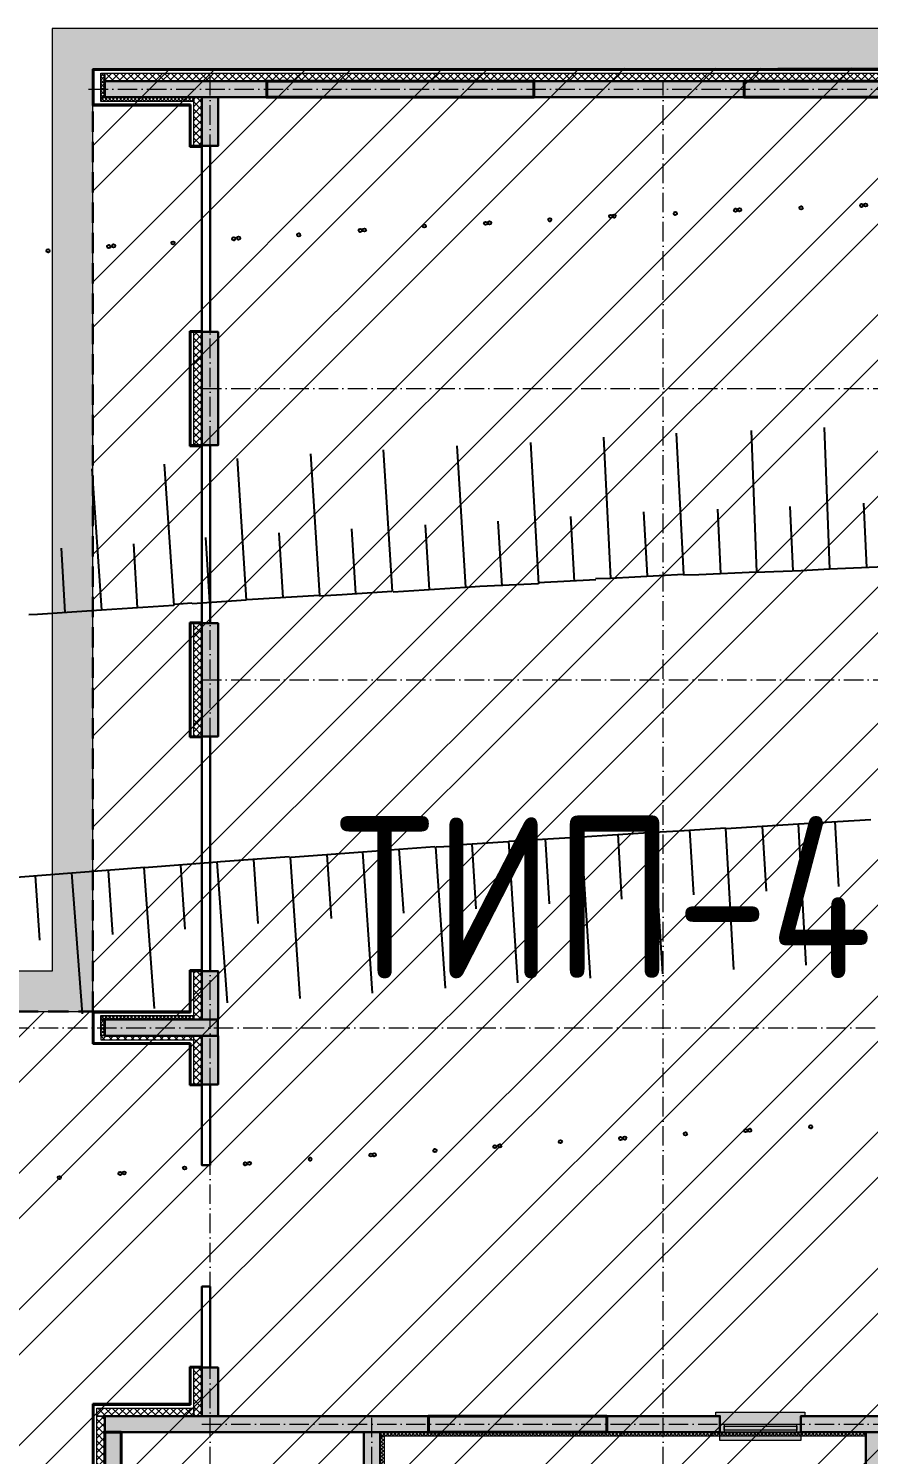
# Model space of a CAD drawing. Header units: millimetres. Extents: x 1353783 to 6492029790, y -7276956 to -512500.
# Drawn here: x 9954464 to 9956539, y -2829757 to -2826232 of the extents above; entities that cross this region are included whole.
import ezdxf
from ezdxf.enums import TextEntityAlignment as Align

# ---------------------------------------------------------------- set-up
doc = ezdxf.new("R2010")
doc.units = ezdxf.units.MM
for name, pattern in [('( Dashed )', [0.75, 0.5, -0.25]), ('ACAD_ISO10W100', [18, 12, -3, 0, -3]), ('CONTI', [0]), ('осевая', [50.800000000000004, 31.75, -6.35, 6.35, -6.35])]:
    doc.linetypes.add(name, pattern=pattern)
doc.layers.get('0').update_dxf_attribs({"lineweight": 5})
for name, color, linetype, lineweight in [('!A-DIAFRAGM типовой', 142, 'Continuous', 0), ('7земля', 7, 'Continuous', 30), ('DIAFRAGM', 46, 'Continuous', 30), ('Hatch', 254, 'Continuous', 5), ('INSULATION', 81, 'Continuous', 5), ('Room_name', 250, 'Continuous', 20), ('Room_number', 250, 'Continuous', 13), ('Ар-окна', 5, 'Continuous', 9), ('ГП-Граница учасика ИЖС', 3, 'Continuous', 5), ('ГП-Тратуар', 3, 'Continuous', 5), ('оси', 231, 'осевая', 9)]:
    doc.layers.add(name, color=color, linetype=linetype, lineweight=lineweight)
doc.layers.add('AREA', color=1, linetype='Continuous', lineweight=15, plot=False)
for name, color, linetype in [('SIT_LРЕЛЬЕФ', 7, 'CONTI'), ('Заливка', 7, 'Continuous'), ('РЕЛЬЕФ', 7, 'CONTI')]:
    doc.layers.add(name, color=color, linetype=linetype)
doc.styles.add('ISOCPEUR', font='', dxfattribs={"width": 0.85})
doc.styles.get('ISOCPEUR').set_extended_font_data('ISOCPEUR')

# ---------------------------------------------------------------- blocks, each defined once
blk = doc.blocks.new('амвамвам')
at = {"lineweight": 30, "ltscale": 100, "true_color": 0x939598}
h = blk.add_hatch(color=252, dxfattribs=at)
h.dxf.hatch_style = 1
h.paths.add_polyline_path([(9742030.650745735, -3545164.236191293), (9742530.650745735, -3545164.236191293), (9742530.650745742, -3535544.239864547), (9728830.65492957, -3535544.239864545), (9728830.66714669, -3547194.239548765), (9725280.645847008, -3547194.239548765), (9725280.645847008, -3559944.238607235), (9745030.641692825, -3559944.238607232), (9745030.641692929, -3559444.655110642), (9725780.652775504, -3559444.655110635), (9725780.656179927, -3547694.241409862), (9729330.654902011, -3547694.239046013), (9729330.654902011, -3536044.239864545), (9742030.651035093, -3536043.817075841)])
h.paths.add_polyline_path([(9742030.651035085, -3547964.236191293), (9742530.651035085, -3547964.236191291), (9742530.651035093, -3553044.656487208), (9742030.652129889, -3553044.656487208)], flags=17)
at = {"color": 251, "lineweight": 15, "ltscale": 100, "true_color": 0x636466}
blk.add_lwpolyline([(9742030.650745735, -3545164.236191293), (9742530.650745735, -3545164.236191293), (9742530.650745742, -3535544.239864547), (9728830.65492957, -3535544.239864545), (9728830.66714669, -3547194.239548765), (9725280.645847008, -3547194.239548765), (9725280.645847008, -3559944.238607235), (9745030.641692825, -3559944.238607232), (9745030.641692929, -3559444.655110642), (9725780.652775504, -3559444.655110635), (9725780.656179927, -3547694.241409862), (9729330.654902011, -3547694.239046013), (9729330.654902011, -3536044.239864545), (9742030.651035093, -3536043.817075841)], close=True, dxfattribs=at)
blk = doc.blocks.new('апрапрапрары')
at = {"layer": '!A-DIAFRAGM типовой', "lineweight": 0, "ltscale": 100, "true_color": 0x000000}
h = blk.add_hatch(color=18, dxfattribs=at)
h.dxf.hatch_style = 1
h.paths.add_polyline_path([(9769350.665064277, -3291176.583517787), (9769550.665064277, -3291176.58347316), (9769550.66417172, -3287176.510645743), (9769350.664171718, -3287176.51069037)])
h = blk.add_hatch(color=18, dxfattribs=at)
h.dxf.hatch_style = 1
h.paths.add_polyline_path([(9774250.664144896, -3288574.586409037), (9774450.664144896, -3288574.586364408), (9774450.663832951, -3287176.588050132), (9774250.663832951, -3287176.588094759)])
h = blk.add_hatch(color=18, dxfattribs=at)
h.dxf.hatch_style = 1
h.paths.add_polyline_path([(9785850.664563831, -3289176.585538385), (9786050.66456383, -3289176.585493754), (9786050.66411756, -3287176.591182479), (9785850.664117558, -3287176.591227108)])
h = blk.add_hatch(color=18, dxfattribs=at)
h.dxf.hatch_style = 1
h.paths.add_polyline_path([(9769550.664439498, -3288376.585177083), (9769550.664484125, -3288576.585177085), (9770150.665119275, -3288576.585043202), (9770150.665074648, -3288376.585043202)])
h = blk.add_hatch(color=18, dxfattribs=at)
h.dxf.hatch_style = 1
h.paths.add_polyline_path([(9773650.664240181, -3288376.582389663), (9773650.664284809, -3288576.582389665), (9774250.664145343, -3288576.582255782), (9774250.664100714, -3288376.582255783)])
h = blk.add_hatch(color=18, dxfattribs=at)
h.dxf.hatch_style = 1
h.paths.add_polyline_path([(9774450.663922206, -3288376.590755169), (9774450.663966833, -3288576.590755171), (9775050.663827367, -3288576.59062129), (9775050.663782738, -3288376.590621288)])
h = blk.add_hatch(color=18, dxfattribs=at)
h.dxf.hatch_style = 1
h.paths.add_polyline_path([(9777950.665067557, -3288376.59137665), (9777950.665112184, -3288576.591376648), (9779350.66475292, -3288576.59106426), (9779350.66470829, -3288376.59106426)])
h = blk.add_hatch(color=18, dxfattribs=at)
h.dxf.hatch_style = 1
h.paths.add_polyline_path([(9781550.665661162, -3288376.585230404), (9781550.66570579, -3288576.585230405), (9782950.664289396, -3288576.584918014), (9782950.66424477, -3288376.584918014)])
h = blk.add_hatch(color=18, dxfattribs=at)
h.dxf.hatch_style = 1
h.paths.add_polyline_path([(9785250.66432397, -3288376.59119814), (9785250.664368598, -3288576.59119814), (9785850.66422913, -3288576.591064258), (9785850.664184503, -3288376.591064258)])
h = blk.add_hatch(color=18, dxfattribs=at)
h.dxf.hatch_style = 1
h.paths.add_polyline_path([(9769350.664618006, -3290376.585177085), (9769350.664573379, -3290576.585177082), (9768150.664573379, -3290576.584909321), (9768150.664618006, -3290376.584909321)])
h = blk.add_hatch(color=18, dxfattribs=at)
h.dxf.hatch_style = 1
h.paths.add_polyline_path([(9786050.664206797, -3292476.591224662), (9785850.664206795, -3292476.591269287), (9785850.66478695, -3295076.587456291), (9786050.66478695, -3295076.587411665)])
h = blk.add_hatch(color=18, dxfattribs=at)
h.dxf.hatch_style = 1
h.paths.add_polyline_path([(9769550.664414639, -3293376.587074832), (9769350.664414639, -3293376.587119457), (9769350.664727028, -3294776.58715154), (9769550.664727028, -3294776.587106914)])
h = blk.add_hatch(color=18, dxfattribs=at)
h.dxf.hatch_style = 1
h.paths.add_polyline_path([(9769350.709559886, -3295776.601303109), (9769550.709559888, -3295776.601347736), (9769550.708979737, -3298376.587229916), (9769350.708979737, -3298376.587185291)])
h = blk.add_hatch(color=18, dxfattribs=at)
h.dxf.hatch_style = 1
h.paths.add_polyline_path([(9768750.664496152, -3296576.31622574), (9768750.664540777, -3296776.31622574), (9769350.664593088, -3296776.316091859), (9769350.66454846, -3296576.316091859)])
at = {"layer": 'Hatch', "lineweight": 40, "ltscale": 0.5, "true_color": 0x000000}
for points in [[(9769350.66509601, -3287176.588054121), (9769350.66509601, -3287376.588054123), (9766150.699879488, -3287376.588054121), (9766150.69987949, -3287176.588054121)], [(9786050.664563827, -3292476.591257446), (9785850.664563827, -3292476.591257445), (9785850.664563827, -3289176.585530064), (9786050.664563827, -3289176.585530066)], [(9769550.664729571, -3293376.587180081), (9769350.664729573, -3293376.587180081), (9769350.664729571, -3291176.585043202), (9769550.664729571, -3291176.585043202)], [(9786050.664563827, -3297576.623046602), (9785850.664563827, -3297576.6230466), (9785850.664563827, -3295076.587433978), (9786050.664563827, -3295076.587433978)]]:
    blk.add_hatch(color=18, dxfattribs=at).paths.add_polyline_path(points)
at = {"layer": 'INSULATION', "ltscale": 0.5, "true_color": 0x000000}
h = blk.add_hatch(dxfattribs=at)
h.set_pattern_fill('ANSI37', color=18, scale=20, angle=-90.00000000000001)
h.set_pattern_definition([(315, (9774586.898431635, -3287076.510645743), (44.90128060534578, 44.90128060534576), []), (44.99999999999999, (9774586.898431635, -3287076.510645743), (-44.90128060534575, 44.90128060534578), [])])
h.paths.add_polyline_path([(9769550.659200864, -3287076.510645743), (9769550.659200864, -3287176.510645743), (9766150.698845446, -3287176.510645743), (9766150.698845446, -3287076.510645744)])
h = blk.add_hatch(dxfattribs=at)
h.set_pattern_fill('ANSI37', color=18, scale=20)
h.set_pattern_definition([(44.99999999999999, (9769550.660933401, -3293340.270807576), (-44.90128060534578, 44.90128060534577), []), (135, (9769550.660933401, -3293340.270807576), (-44.90128060534577, -44.90128060534576), [])])
h.paths.add_polyline_path([(9769550.660933401, -3287076.510645744), (9769650.660933401, -3287076.510645744), (9769650.660933401, -3288276.582389663), (9769550.660933401, -3288276.582389663)])
h = blk.add_hatch(dxfattribs=at)
h.set_pattern_fill('ANSI37', color=18, scale=20)
h.set_pattern_definition([(44.99999999999999, (-1.862645149230957e-09, 0), (-44.90128060534578, 44.90128060534577), []), (135, (-1.862645149230957e-09, 0), (-44.90128060534577, -44.90128060534576), [])])
h.paths.add_polyline_path([(9774200.666069426, -3288276.585958936), (9774250.66605827, -3288276.585958934), (9774250.66605827, -3287126.588065277), (9774200.666069426, -3287126.588065277)])
h = blk.add_hatch(dxfattribs=at)
h.set_pattern_fill('ANSI37', color=18, scale=9.999997768927232, angle=89.99999999999994)
h.set_pattern_definition([(134.9999999999999, (9770232.538708825, -3287176.588054123), (-22.45063529377169, -22.45063529377165), []), (225, (9770232.538708825, -3287176.588054123), (22.45063529377165, -22.45063529377169), [])])
h.paths.add_polyline_path([(9774250.667165319, -3287176.588054121), (9774250.667165319, -3287126.588065279), (9774450.663987042, -3287126.588065279), (9774450.663987042, -3287176.588054121)])
h = blk.add_hatch(dxfattribs=at)
h.set_pattern_fill('ANSI37', color=18, scale=9.999997768927232, angle=179.9999999999999)
h.set_pattern_definition([(224.9999999999999, (9774500.663074292, -3294044.696322641), (22.45063529377164, -22.4506352937717), []), (314.9999999999999, (9774500.663074292, -3294044.696322641), (22.4506352937717, 22.45063529377163), [])])
h.paths.add_polyline_path([(9774500.663074292, -3288276.585958934), (9774450.663085448, -3288276.585958936), (9774450.663085448, -3287126.588065279), (9774500.663074292, -3287126.588065277)])
h = blk.add_hatch(dxfattribs=at)
h.set_pattern_fill('ANSI37', color=18, scale=9.999997768927232, angle=179.9999999999999)
h.set_pattern_definition([(224.9999999999999, (9785850.66415295, -3294044.696355156), (22.45063529377164, -22.4506352937717), []), (314.9999999999999, (9785850.66415295, -3294044.696355156), (22.4506352937717, 22.45063529377163), [])])
h.paths.add_polyline_path([(9785850.66415295, -3288276.591022345), (9785800.664164105, -3288276.591022347), (9785800.664164105, -3287126.588065279), (9785850.66415295, -3287126.588065277)])
h = blk.add_hatch(dxfattribs=at)
h.set_pattern_fill('ANSI37', color=18, scale=9.999997768927232, angle=89.99999999999994)
h.set_pattern_definition([(134.9999999999999, (9781932.539285613, -3287176.588054121), (-22.45063529377169, -22.45063529377165), []), (225, (9781932.539285613, -3287176.588054121), (22.45063529377165, -22.45063529377169), [])])
h.paths.add_polyline_path([(9785850.66415295, -3287176.588054121), (9785850.66415295, -3287126.588065277), (9786150.664563831, -3287126.588065277), (9786150.664563831, -3287176.588054121)])
h = blk.add_hatch(dxfattribs=at)
h.set_pattern_fill('ANSI37', color=18, scale=20)
h.set_pattern_definition([(44.99999999999999, (9786050.66456383, -3293440.348215952), (-44.90128060534578, 44.90128060534577), []), (135, (9786050.66456383, -3293440.348215952), (-44.90128060534577, -44.90128060534576), [])])
h.paths.add_polyline_path([(9786050.66456383, -3287176.591188897), (9786150.66456383, -3287176.591188897), (9786150.664563831, -3299626.588612716), (9786050.66456383, -3299626.588612716)])
h = blk.add_hatch(dxfattribs=at)
h.set_pattern_fill('ANSI37', color=18, scale=20, angle=-90.00000000000001)
h.set_pattern_definition([(315, (9775186.899289938, -3288276.582389665), (44.90128060534578, 44.90128060534576), []), (44.99999999999999, (9775186.899289938, -3288276.582389665), (-44.90128060534575, 44.90128060534578), [])])
h.paths.add_polyline_path([(9770150.660059169, -3288276.582389663), (9770150.660059169, -3288376.582389665), (9769550.664347405, -3288376.582389665), (9769550.664347405, -3288276.582389665)])
h = blk.add_hatch(dxfattribs=at)
h.set_pattern_fill('ANSI37', color=18, scale=20, angle=-90.00000000000001)
h.set_pattern_definition([(315, (9779286.903254772, -3288276.582389665), (44.90128060534578, 44.90128060534576), []), (44.99999999999999, (9779286.903254772, -3288276.582389665), (-44.90128060534575, 44.90128060534578), [])])
h.paths.add_polyline_path([(9774250.664024001, -3288276.582389665), (9774250.664024001, -3288376.582389665), (9773650.664240181, -3288376.582389663), (9773650.664240183, -3288276.582389663)])
h = blk.add_hatch(dxfattribs=at)
h.set_pattern_fill('ANSI37', color=18, scale=20, angle=-90.00000000000001)
h.set_pattern_definition([(315, (9779886.902936796, -3288276.585958934), (44.90128060534578, 44.90128060534576), []), (44.99999999999999, (9779886.902936796, -3288276.585958934), (-44.90128060534575, 44.90128060534578), [])])
h.paths.add_polyline_path([(9775050.663827367, -3288276.585958934), (9775050.663827367, -3288376.585958936), (9774450.664078401, -3288376.585958934), (9774450.664078403, -3288276.585958934)])
h = blk.add_hatch(dxfattribs=at)
h.set_pattern_fill('ANSI37', color=18, scale=20, angle=-90.00000000000001)
h.set_pattern_definition([(315, (9783586.904247262, -3288276.588085934), (44.90128060534578, 44.90128060534576), []), (44.99999999999999, (9783586.904247262, -3288276.588085934), (-44.90128060534575, 44.90128060534578), [])])
h.paths.add_polyline_path([(9779350.664730603, -3288276.588085934), (9779350.664730603, -3288376.588085932), (9777950.66523267, -3288376.588085932), (9777950.66523267, -3288276.588085932)])
h = blk.add_hatch(dxfattribs=at)
h.set_pattern_fill('ANSI37', color=18, scale=20, angle=-90.00000000000001)
h.set_pattern_definition([(315, (9787586.90366806, -3288276.58499753), (44.90128060534578, 44.90128060534576), []), (44.99999999999999, (9787586.90366806, -3288276.58499753), (-44.90128060534575, 44.90128060534578), [])])
h.paths.add_polyline_path([(9782950.664653448, -3288276.584997528), (9782950.664653448, -3288376.584997528), (9781550.665661162, -3288376.58499753), (9781550.665661162, -3288276.584997528)])
h = blk.add_hatch(dxfattribs=at)
h.set_pattern_fill('ANSI37', color=18, scale=20, angle=-90.00000000000001)
h.set_pattern_definition([(315, (9790686.903578421, -3288276.584993455), (44.90128060534578, 44.90128060534576), []), (44.99999999999999, (9790686.903578421, -3288276.584993455), (-44.90128060534575, 44.90128060534578), [])])
h.paths.add_polyline_path([(9785850.664385322, -3288276.584993453), (9785850.664385322, -3288376.584993453), (9785250.664329879, -3288376.584993453), (9785250.664329879, -3288276.584993453)])
h = blk.add_hatch(dxfattribs=at)
h.set_pattern_fill('ANSI37', color=18, scale=9.999997768927232, angle=-90.00000000000006)
h.set_pattern_definition([(314.9999999999999, (9776618.424089354, -3290576.589730035), (22.45063529377169, 22.45063529377164), []), (44.99999999999995, (9776618.424089354, -3290576.589730035), (-22.45063529377164, 22.45063529377169), [])])
h.paths.add_polyline_path([(9769300.633700384, -3290576.589730036), (9769300.633700384, -3290626.589718881), (9763150.666317618, -3290626.590388296), (9763150.666317618, -3290576.590399451)])
h = blk.add_hatch(dxfattribs=at)
h.set_pattern_fill('ANSI37', color=18, scale=9.999997768927232, angle=179.9999999999999)
h.set_pattern_definition([(225, (9769350.633689228, -3299544.173049315), (22.45063529377165, -22.45063529377168), []), (314.9999999999999, (9769350.633689228, -3299544.173049315), (22.45063529377168, 22.45063529377165), [])])
h.paths.add_polyline_path([(9769350.633689228, -3296576.316116865), (9769300.633700386, -3296576.316116865), (9769300.633700384, -3290576.585165919), (9769350.633689228, -3290576.585165919)])
at = {"layer": 'ГП-Тратуар', "lineweight": 30, "ltscale": 100, "true_color": 0x000000}
h = blk.add_hatch(color=18, dxfattribs=at)
h.dxf.hatch_style = 1
h.paths.add_polyline_path([(9769250.711833604, -3294776.587119381), (9769550.711833604, -3294776.587119379), (9769550.711833604, -3294726.587119379), (9769600.711833604, -3294726.587119379), (9769600.711833604, -3295826.587119379), (9769550.711833604, -3295826.587119377), (9769550.711833604, -3295776.587119377), (9769250.711833604, -3295776.587119379)])
at = {"layer": '7земля', "color": 18, "linetype": '( Dashed )', "lineweight": 30, "ltscale": 500, "true_color": 0x000000}
for p, q in [((9774550.661812745, -3283476.586253117), (9774550.665583463, -3287226.58496593)), ((9774550.66457243, -3287026.584975208), (9785750.664128715, -3287026.582476084))]:
    blk.add_line(p, q, dxfattribs=at)
at = {"layer": '7земля', "color": 18, "lineweight": 30, "ltscale": 100, "true_color": 0x000000}
for p, q in [((9769700.664294485, -3287026.822842714), (9766140.703001741, -3287026.556800003)), ((9769700.664294485, -3288226.584587756), (9769700.664294485, -3287026.822842714)), ((9774150.664572433, -3287026.585019835), (9774150.664066797, -3288226.591022347)), ((9774550.66457243, -3287026.584975208), (9774150.664572433, -3287026.585019835)), ((9774550.664066799, -3288226.591022345), (9774550.66457243, -3287026.584975208)), ((9785750.66435185, -3288226.590984958), (9785750.664128713, -3287026.585096975)), ((9785750.664128713, -3287026.585096975), (9786200.66456383, -3287026.585052348)), ((9786200.66456383, -3287026.585052348), (9786200.66456383, -3299726.581122368)), ((9769690.664294485, -3287036.822044452), (9766150.70287796, -3287036.514902825)), ((9769690.664294485, -3288236.584530176), (9769690.664294485, -3287036.822044452)), ((9774160.664567374, -3287036.585018718), (9774160.66406174, -3288236.591022347)), ((9774540.664567374, -3287036.584976324), (9774160.664567374, -3287036.585018718)), ((9774540.66406174, -3288236.591022347), (9774540.664567374, -3287036.584976324)), ((9785760.664354082, -3288236.590985036), (9785760.664130945, -3287036.585095984)), ((9785760.664130945, -3287036.585095984), (9786190.66456383, -3287036.585053341)), ((9786190.66456383, -3287036.585053341), (9786190.66456383, -3299716.581455265)), ((9770150.664325397, -3288236.587178859), (9769690.664294485, -3288236.584530176)), ((9770160.664325396, -3288226.587236439), (9769700.664294485, -3288226.584587756)), ((9770150.664325397, -3288376.587230525), (9770150.664325397, -3288236.587178859)), ((9770160.664325397, -3288376.587230527), (9770160.664325396, -3288226.587236439)), ((9774150.664066797, -3288226.591022347), (9773640.66369762, -3288226.591022347)), ((9773640.66369762, -3288226.591022347), (9773640.664240185, -3288376.588085934)), ((9774160.66406174, -3288236.591022347), (9773650.663733793, -3288236.591022347)), ((9773650.663733793, -3288236.591022347), (9773650.664240183, -3288376.588049761)), ((9775050.662667595, -3288236.591022347), (9774540.66406174, -3288236.591022347)), ((9775060.662667597, -3288226.591022347), (9774550.664066799, -3288226.591022345)), ((9775050.662667595, -3288374.581647689), (9775050.662667595, -3288236.591022347)), ((9775060.662667595, -3288374.581647688), (9775060.662667597, -3288226.591022347)), ((9779360.664730605, -3288226.591143775), (9777940.665760629, -3288226.591143779)), ((9777940.665760629, -3288226.591143779), (9777940.665760629, -3288376.591143779)), ((9779350.664730603, -3288236.591143775), (9777950.665760629, -3288236.591143779)), ((9777950.665760629, -3288236.591143779), (9777950.66576063, -3288376.591143779)), ((9779350.664730603, -3288376.591143777), (9779350.664730603, -3288236.591143775)), ((9779360.664730605, -3288376.591143773), (9779360.664730605, -3288226.591143775)), ((9782960.66465345, -3288226.584997528), (9781540.665683474, -3288226.584997534)), ((9781540.665683474, -3288226.584997534), (9781540.665683476, -3288376.584997532)), ((9782950.66465345, -3288236.584997528), (9781550.665683474, -3288236.584997534)), ((9781550.665683474, -3288236.584997534), (9781550.665683476, -3288376.584997532)), ((9782950.66465345, -3288376.58499753), (9782950.66465345, -3288236.584997528)), ((9782960.66465345, -3288376.584997528), (9782960.66465345, -3288226.584997528)), ((9785240.66432397, -3288376.584993453), (9785240.66432987, -3288226.590981039)), ((9785240.66432987, -3288226.590981039), (9785750.66435185, -3288226.590984958)), ((9785250.664323969, -3288376.584993846), (9785250.664329477, -3288236.590981117)), ((9785250.664329477, -3288236.590981117), (9785760.664354082, -3288236.590985036))]:
    blk.add_line(p, q, dxfattribs=at)
at = {"layer": 'AREA', "color": 18, "ltscale": 100, "true_color": 0x000000}
blk.add_line((9785844.498809455, -3295876.58972223), (9785850.664586125, -3294176.587046591), dxfattribs=at)
at = {"layer": 'DIAFRAGM', "color": 18, "ltscale": 0.5, "true_color": 0x000000}
for points in [[(9769350.665064277, -3291176.583517787), (9769550.665064277, -3291176.58347316), (9769550.66417172, -3287176.510645743), (9769350.664171718, -3287176.51069037)], [(9774250.664144896, -3288574.586409037), (9774450.664144896, -3288574.586364408), (9774450.663832951, -3287176.588050132), (9774250.663832951, -3287176.588094759)], [(9785850.664563831, -3289176.585538385), (9786050.66456383, -3289176.585493754), (9786050.66411756, -3287176.591182479), (9785850.664117558, -3287176.591227108)], [(9769550.664439498, -3288376.585177083), (9769550.664484125, -3288576.585177085), (9770150.665119275, -3288576.585043202), (9770150.665074648, -3288376.585043202)], [(9773650.664240181, -3288376.582389663), (9773650.664284809, -3288576.582389665), (9774250.664145343, -3288576.582255782), (9774250.664100714, -3288376.582255783)], [(9774450.663922206, -3288376.590755169), (9774450.663966833, -3288576.590755171), (9775050.663827367, -3288576.59062129), (9775050.663782738, -3288376.590621288)], [(9777950.665067557, -3288376.59137665), (9777950.665112184, -3288576.591376648), (9779350.66475292, -3288576.59106426), (9779350.66470829, -3288376.59106426)], [(9781550.665661162, -3288376.585230404), (9781550.66570579, -3288576.585230405), (9782950.664289396, -3288576.584918014), (9782950.66424477, -3288376.584918014)], [(9785250.66432397, -3288376.59119814), (9785250.664368598, -3288576.59119814), (9785850.66422913, -3288576.591064258), (9785850.664184503, -3288376.591064258)], [(9769350.664618006, -3290376.585177085), (9769350.664573379, -3290576.585177082), (9768150.664573379, -3290576.584909321), (9768150.664618006, -3290376.584909321)], [(9786050.664206797, -3292476.591224662), (9785850.664206795, -3292476.591269287), (9785850.66478695, -3295076.587456291), (9786050.66478695, -3295076.587411665)], [(9769550.664414639, -3293376.587074832), (9769350.664414639, -3293376.587119457), (9769350.664727028, -3294776.58715154), (9769550.664727028, -3294776.587106914)], [(9769350.709559886, -3295776.601303109), (9769550.709559888, -3295776.601347736), (9769550.708979737, -3298376.587229916), (9769350.708979737, -3298376.587185291)], [(9768750.664496152, -3296576.31622574), (9768750.664540777, -3296776.31622574), (9769350.664593088, -3296776.316091859), (9769350.66454846, -3296576.316091859)]]:
    blk.add_lwpolyline(points, close=True, dxfattribs=at)
at = {"layer": 'Hatch', "color": 18, "lineweight": 40, "ltscale": 0.5, "true_color": 0x000000}
for points in [[(9769350.66509601, -3287176.588054121), (9769350.66509601, -3287376.588054123), (9766150.699879488, -3287376.588054121), (9766150.69987949, -3287176.588054121)], [(9786050.664563827, -3292476.591257446), (9785850.664563827, -3292476.591257445), (9785850.664563827, -3289176.585530064), (9786050.664563827, -3289176.585530066)], [(9769550.664729571, -3293376.587180081), (9769350.664729573, -3293376.587180081), (9769350.664729571, -3291176.585043202), (9769550.664729571, -3291176.585043202)], [(9786050.664563827, -3297576.623046602), (9785850.664563827, -3297576.6230466), (9785850.664563827, -3295076.587433978), (9786050.664563827, -3295076.587433978)]]:
    blk.add_lwpolyline(points, close=True, dxfattribs=at)
at = {"layer": 'INSULATION', "color": 18, "ltscale": 0.5, "true_color": 0x000000}
for points in [[(9769550.659200864, -3287076.510645743), (9769550.659200864, -3287176.510645743), (9766150.698845446, -3287176.510645743), (9766150.698845446, -3287076.510645744)], [(9769550.660933401, -3287076.510645744), (9769650.660933401, -3287076.510645744), (9769650.660933401, -3288276.582389663), (9769550.660933401, -3288276.582389663)], [(9774200.666069426, -3288276.585958936), (9774250.66605827, -3288276.585958934), (9774250.66605827, -3287126.588065277), (9774200.666069426, -3287126.588065277)], [(9774250.667165319, -3287176.588054121), (9774250.667165319, -3287126.588065279), (9774450.663987042, -3287126.588065279), (9774450.663987042, -3287176.588054121)], [(9774500.663074292, -3288276.585958934), (9774450.663085448, -3288276.585958936), (9774450.663085448, -3287126.588065279), (9774500.663074292, -3287126.588065277)], [(9785850.66415295, -3288276.591022345), (9785800.664164105, -3288276.591022347), (9785800.664164105, -3287126.588065279), (9785850.66415295, -3287126.588065277)], [(9785850.66415295, -3287176.588054121), (9785850.66415295, -3287126.588065277), (9786150.664563831, -3287126.588065277), (9786150.664563831, -3287176.588054121)], [(9786050.66456383, -3287176.591188897), (9786150.66456383, -3287176.591188897), (9786150.664563831, -3299626.588612716), (9786050.66456383, -3299626.588612716)], [(9770150.660059169, -3288276.582389663), (9770150.660059169, -3288376.582389665), (9769550.664347405, -3288376.582389665), (9769550.664347405, -3288276.582389665)], [(9774250.664024001, -3288276.582389665), (9774250.664024001, -3288376.582389665), (9773650.664240181, -3288376.582389663), (9773650.664240183, -3288276.582389663)], [(9775050.663827367, -3288276.585958934), (9775050.663827367, -3288376.585958936), (9774450.664078401, -3288376.585958934), (9774450.664078403, -3288276.585958934)], [(9779350.664730603, -3288276.588085934), (9779350.664730603, -3288376.588085932), (9777950.66523267, -3288376.588085932), (9777950.66523267, -3288276.588085932)], [(9782950.664653448, -3288276.584997528), (9782950.664653448, -3288376.584997528), (9781550.665661162, -3288376.58499753), (9781550.665661162, -3288276.584997528)], [(9785850.664385322, -3288276.584993453), (9785850.664385322, -3288376.584993453), (9785250.664329879, -3288376.584993453), (9785250.664329879, -3288276.584993453)], [(9769300.633700384, -3290576.589730036), (9769300.633700384, -3290626.589718881), (9763150.666317618, -3290626.590388296), (9763150.666317618, -3290576.590399451)], [(9769350.633689228, -3296576.316116865), (9769300.633700386, -3296576.316116865), (9769300.633700384, -3290576.585165919), (9769350.633689228, -3290576.585165919)]]:
    blk.add_lwpolyline(points, close=True, dxfattribs=at)
at = {"layer": 'Ар-окна', "color": 18, "lineweight": 30, "true_color": 0x000000}
for points in [[(9771150.66013588, -3288476.660888645), (9770150.665085822, -3288476.660899803), (9770150.665085822, -3288376.660899803), (9771150.66013588, -3288376.660888647)], [(9772650.661458936, -3288476.582389665), (9773650.661458936, -3288476.582389666), (9773650.661458936, -3288376.582389666), (9772650.661458936, -3288376.582389667)], [(9775050.662649954, -3288376.585958936), (9777950.665089872, -3288376.585958936), (9777950.665089872, -3288476.591376649), (9775050.662649954, -3288476.591376649)], [(9779350.664730603, -3288376.591143777), (9781550.665683476, -3288376.591143777), (9781550.665683476, -3288476.585015767), (9779350.664730603, -3288476.585015767)], [(9782950.66424477, -3288376.587230534), (9785250.664346285, -3288376.587230534), (9785250.664346285, -3288476.59119814), (9782950.66424477, -3288476.59119814)]]:
    blk.add_lwpolyline(points, close=True, dxfattribs=at)
at = {"layer": 'Ар-окна', "color": 18, "lineweight": 5, "true_color": 0x000000}
for points in [[(9769250.711833604, -3294776.587119381), (9769550.711833604, -3294776.587119379), (9769550.711833604, -3294726.587119379), (9769600.711833604, -3294726.587119379), (9769600.711833604, -3295826.587119379), (9769550.711833604, -3295826.587119377), (9769550.711833604, -3295776.587119377), (9769250.711833604, -3295776.587119379)], [(9769350.711833602, -3294826.587119381), (9769350.711833602, -3294776.587119379), (9769450.711833602, -3294776.587119379), (9769450.711833602, -3294826.587119379)], [(9769350.711833602, -3295776.587119379), (9769350.711833602, -3294776.587119379), (9769450.711833602, -3294776.587119379), (9769450.711833602, -3295776.587119377)], [(9769375.711833602, -3295726.587119379), (9769375.711833602, -3294826.587119379), (9769425.711833602, -3294826.587119379), (9769425.711833602, -3295726.587119379)], [(9769350.711833602, -3295776.587119379), (9769350.711833602, -3295726.587119379), (9769450.711833602, -3295726.587119377), (9769450.711833602, -3295776.587119377)]]:
    blk.add_lwpolyline(points, close=True, dxfattribs=at)
at = {"layer": 'оси', "color": 251, "linetype": 'ACAD_ISO10W100', "lineweight": 13, "ltscale": 20, "true_color": 0x636466}
for p, q in [((9774350.664575709, -3283476.575920208), (9774350.6645612, -3299726.324067279)), ((9785950.664663605, -3286976.584993455), (9785950.664663605, -3300576.617392759)), ((9769450.664439496, -3288376.587207579), (9769450.664439496, -3299726.440848601)), ((9778650.661524521, -3288376.59900472), (9778650.664057028, -3299726.221585725)), ((9782250.665157307, -3288376.584997528), (9782250.664604196, -3299726.135787194)), ((9762800.665821139, -3288476.588290823), (9786200.66456383, -3288476.588290823)), ((9762800.665821139, -3290476.583916367), (9769550.664558131, -3290476.583653449)), ((9762800.665821139, -3294076.587331335), (9786050.664727785, -3294076.582143432))]:
    blk.add_line(p, q, dxfattribs=at)
blk = doc.blocks.new('оо')
at = {"layer": 'SIT_LРЕЛЬЕФ', "color": 9, "true_color": 0xc7c8ca}
for p, q in [((222712.9634596913, -3431665.821817343), (222712.5434596913, -3431667.521817344)), ((222713.8334596913, -3431666.041817344), (222713.4134596913, -3431667.741817344)), ((222714.7134596913, -3431666.251817344), (222714.2834596913, -3431667.951817344)), ((222715.5934596913, -3431666.471817343), (222715.1634596913, -3431668.171817344)), ((222712.3034596913, -3431666.641817343), (222712.1034596913, -3431667.411817344)), ((222716.4634596913, -3431666.701817344), (222716.0334596913, -3431668.401817343)), ((222713.1734596913, -3431666.861817343), (222712.9734596913, -3431667.631817344)), ((222717.3434596913, -3431666.931817343), (222716.9134596913, -3431668.631817344)), ((222714.0434596913, -3431667.061817344), (222713.8434596913, -3431667.841817344)), ((222718.2234596913, -3431667.171817344), (222717.7834596913, -3431668.861817343)), ((222711.7734596914, -3431667.331817344), (222711.6734596913, -3431667.301817344)), ((222712.5434596913, -3431667.521817344), (222711.7734596914, -3431667.331817344)), ((222714.9234596913, -3431667.281817344), (222714.7234596913, -3431668.061817344)), ((222719.1034596913, -3431667.381817344), (222718.6534596914, -3431669.071817343)), ((222713.4134596913, -3431667.741817344), (222712.5434596913, -3431667.521817344)), ((222715.7934596913, -3431667.511817344), (222715.5934596913, -3431668.291817344)), ((222713.6334596913, -3431667.781817344), (222713.4234596913, -3431667.731817344)), ((222719.9734596913, -3431667.611817343), (222719.5234596914, -3431669.301817344)), ((222714.2834596913, -3431667.951817344), (222713.6334596913, -3431667.791817344)), ((222716.6734596913, -3431667.741817344), (222716.4734596913, -3431668.521817344)), ((222720.8634596913, -3431667.861817343), (222720.3934596913, -3431669.551817344)), ((222715.1634596913, -3431668.171817344), (222714.2934596913, -3431667.951817344)), ((222717.5434596913, -3431667.971817343), (222717.3434596913, -3431668.751817344)), ((222715.4334596913, -3431668.251817344), (222715.1634596913, -3431668.181817343)), ((222716.0334596913, -3431668.401817343), (222715.4334596913, -3431668.251817344)), ((222718.4134596913, -3431668.191817343), (222718.2134596913, -3431668.971817343)), ((222721.7334596913, -3431668.101817343), (222721.2634596913, -3431669.791817344)), ((222716.9134596913, -3431668.631817344), (222716.0434596913, -3431668.411817344)), ((222719.2934596913, -3431668.411817344), (222719.0934596913, -3431669.181817343)), ((222717.0834596913, -3431668.671817344), (222716.9134596913, -3431668.631817344)), ((222717.7834596913, -3431668.861817343), (222717.0834596913, -3431668.671817344)), ((222720.1734596913, -3431668.661817344), (222719.9634596913, -3431669.431817343)), ((222718.4734596913, -3431669.031817344), (222717.7834596913, -3431668.851817343)), ((222721.0334596913, -3431668.901817343), (222720.8234596913, -3431669.671817344)), ((222718.6534596914, -3431669.071817343), (222718.4734596913, -3431669.021817344)), ((222719.5234596914, -3431669.301817344), (222718.6534596914, -3431669.071817343)), ((222721.9134596913, -3431669.141817343), (222721.7034596913, -3431669.911817344)), ((222719.7034596913, -3431669.361817343), (222719.5234596914, -3431669.311817344)), ((222720.3934596913, -3431669.551817344), (222719.7034596913, -3431669.361817343)), ((222720.9234596913, -3431669.701817344), (222720.3834596913, -3431669.551817344)), ((222721.2634596913, -3431669.791817344), (222720.9234596913, -3431669.701817344)), ((222722.1334596913, -3431670.031817344), (222721.2634596913, -3431669.791817344)), ((222710.3234596913, -3431670.291817344), (222711.2034596913, -3431670.501817344)), ((222710.5734596913, -3431671.171817344), (222710.7634596913, -3431670.401817343)), ((222710.7934596914, -3431672.201817344), (222711.2034596913, -3431670.501817344)), ((222711.2034596913, -3431670.501817344), (222712.0834596913, -3431670.711817344)), ((222711.4534596913, -3431671.381817344), (222711.6434596913, -3431670.611817343)), ((222711.6634596914, -3431672.411817344), (222712.0734596913, -3431670.711817344)), ((222712.0734596913, -3431670.711817344), (222712.9534596913, -3431670.921817344)), ((222712.3234596913, -3431671.591817344), (222712.5134596913, -3431670.821817343)), ((222712.5434596914, -3431672.621817344), (222712.9534596913, -3431670.921817344)), ((222712.9534596913, -3431670.921817344), (222712.9934596914, -3431670.931817343)), ((222712.9934596914, -3431670.931817343), (222713.8234596913, -3431671.131817344)), ((222713.2034596913, -3431671.801817344), (222713.3934596914, -3431671.031817344)), ((222713.4134596914, -3431672.841817344), (222713.8334596913, -3431671.141817343)), ((222713.8334596913, -3431671.141817343), (222714.7034596913, -3431671.351817343)), ((222714.0834596913, -3431672.021817344), (222714.2734596914, -3431671.251817344)), ((222714.2834596914, -3431673.051817344), (222714.7034596913, -3431671.351817343)), ((222714.7034596913, -3431671.351817343), (222715.5734596913, -3431671.561817344)), ((222714.9534596913, -3431672.231817344), (222715.1434596914, -3431671.461817344)), ((222715.1634596914, -3431673.271817344), (222715.5834596913, -3431671.571817343)), ((222715.5834596913, -3431671.571817343), (222715.7734596914, -3431671.621817344)), ((222715.7734596914, -3431671.611817343), (222716.4534596913, -3431671.781817344)), ((222715.8234596913, -3431672.451817344), (222716.0234596914, -3431671.671817344)), ((222716.0334596914, -3431673.481817344), (222716.4634596913, -3431671.781817344)), ((222716.4634596913, -3431671.781817344), (222717.3334596913, -3431672.001817344)), ((222716.7034596913, -3431672.671817344), (222716.9034596914, -3431671.891817343)), ((222716.9034596914, -3431673.701817344), (222717.3334596913, -3431672.001817344)), ((222717.3334596913, -3431672.001817344), (222718.2034596913, -3431672.221817343)), ((222717.5734596913, -3431672.891817343), (222717.7734596914, -3431672.111817343)), ((222717.7734596914, -3431673.921817344), (222718.2034596913, -3431672.221817343)), ((222718.2034596913, -3431672.221817343), (222718.5034596913, -3431672.301817344)), ((222718.5034596913, -3431672.301817344), (222719.0634596913, -3431672.441817343)), ((222718.4334596913, -3431673.111817343), (222718.6334596913, -3431672.331817344)), ((222718.6234596914, -3431674.141817343), (222719.0634596913, -3431672.451817344)), ((222719.0634596913, -3431672.451817344), (222719.9334596913, -3431672.671817344)), ((222719.3034596913, -3431673.341817344), (222719.5034596913, -3431672.561817344)), ((222719.4934596914, -3431674.361817343), (222719.9334596913, -3431672.671817344)), ((222719.9334596913, -3431672.671817344), (222720.8034596913, -3431672.891817343)), ((222720.1734596913, -3431673.561817344), (222720.3734596914, -3431672.781817344))]:
    blk.add_line(p, q, dxfattribs=at)
for centre in [(222713.2734596914, -3431663.091817344), (222714.0034596913, -3431663.271817344), (222714.0634596912, -3431663.281817344), (222714.7734596914, -3431663.471817343), (222715.5034596913, -3431663.651817343), (222715.5634596912, -3431663.661817344), (222716.2834596914, -3431663.851817343), (222717.0234596914, -3431664.031817344), (222717.0734596913, -3431664.041817344), (222717.7934596913, -3431664.221817343), (222718.5234596914, -3431664.421817344), (222718.5734596913, -3431664.431817343), (222719.2934596913, -3431664.621817344), (222720.0234596914, -3431664.811817344), (222720.0634596912, -3431664.821817343), (222720.7934596913, -3431665.021817344), (222721.5134596913, -3431665.211817344), (222721.5634596912, -3431665.221817343), (222722.2934596913, -3431665.431817343), (222723.0134596913, -3431665.631817344), (222723.0634596912, -3431665.641817343), (222709.9034596914, -3431674.041817344), (222710.6334596913, -3431674.221817343), (222710.6834596913, -3431674.231817344), (222711.4134596914, -3431674.401817343), (222712.1434596914, -3431674.581817344), (222712.1934596913, -3431674.591817344), (222712.9234596913, -3431674.771817344), (222713.6534596914, -3431674.951817344), (222713.6934596913, -3431674.961817344), (222714.4234596913, -3431675.141817343), (222715.1434596914, -3431675.321817343), (222715.2034596913, -3431675.331817344), (222715.9334596913, -3431675.511817344), (222716.6534596914, -3431675.701817344), (222716.7034596913, -3431675.711817344), (222717.4334596913, -3431675.891817343), (222718.1534596914, -3431676.081817344), (222718.2034596913, -3431676.091817344), (222718.9334596913, -3431676.281817344)]:
    blk.add_circle(centre, 0.02, dxfattribs=at)
blk = doc.blocks.new('RM_AREA')
at = {"layer": 'Room_number', "color": 0, "linetype": 'ByBlock', "lineweight": -2, "style": 'ISOCPEUR', "width": 0.85}
blk.add_attdef('ROOM_NAME', text='', height=3, dxfattribs=at).set_placement((0, 5), align=Align.CENTER)
at = {"layer": 'Room_number', "linetype": 'ByBlock', "lineweight": -2, "style": 'ISOCPEUR', "width": 0.85}
blk.add_attdef('AREA', text='', height=3, dxfattribs=at).set_placement((0, 0), align=Align.CENTER)

msp = doc.modelspace()

# ---------------------------------------------------------------- hatches: boundary and pattern name
at = {"layer": 'Заливка', "lineweight": 13, "ltscale": 100, "true_color": 0xffb3ff}
h = msp.add_hatch(dxfattribs=at)
h.set_pattern_fill('ANSI32', color=211, scale=25)
h.set_pattern_definition([(45, (298297.5908462163, -26782.8605853878), (-168.3798022700466, 168.3798022700466), []), (45, (298409.8440962163, -26782.8605853878), (-168.3798022700466, 168.3798022700466), [])])
h.paths.add_polyline_path([(9954622.427299354, -2826332.087694436), (9957162.454221306, -2826328.944497141), (9957162.454221306, -2831012.171723003), (9953912.290221928, -2831012.171088145), (9953912.42710662, -2828662.087866888), (9954622.42685104, -2828662.08753073)])

# ---------------------------------------------------------------- linework, layer by layer
at = {"layer": 'Заливка', "color": 211, "lineweight": 13, "ltscale": 100, "true_color": 0xffb3ff}
msp.add_lwpolyline([(9954622.427299354, -2826332.087694436), (9957162.454221306, -2826328.944497141), (9957162.454221306, -2831012.171723003), (9953912.290221928, -2831012.171088145), (9953912.42710662, -2828662.087866888), (9954622.42685104, -2828662.08753073)], close=True, dxfattribs=at)

# ---------------------------------------------------------------- block references
at = {"color": 1, "lineweight": 30}
for name, p, xscale, yscale, zscale, rotation in [('амвамвам', (8008756.432392774, -2119122.94911043), 0.1999999999999998, 0.1999999999999998, 0.1999999999999998, 359.9999889757423), ('апрапрапрары', (9297216.760807782, -4783572.261521766), 0.1999999999999999, 0.1999999999999999, 0.1999999999999999, 89.99998897575162)]:
    msp.add_blockref(name, p, dxfattribs=dict(at, xscale=xscale, yscale=yscale, zscale=zscale, rotation=rotation))
at = {"layer": 'ГП-Граница учасика ИЖС', "color": 1}
ref = msp.add_blockref('RM_AREA', (9952594.120421706, -2826518.169200615), dxfattribs=dict(at, xscale=11.99999999999999, yscale=11.99999999999999, zscale=11.99999999999999, rotation=180.0000000931629))
ref.add_attrib('ROOM_NAME', 'ТИП-4', dxfattribs={"layer": 'Room_name', "color": 6, "linetype": 'ByBlock', "lineweight": -2, "height": 400, "rotation": 1.334021321025711e-07, "style": 'ISOCPEUR', "width": 0.85}).set_placement((9955886.371730687, -2828580.049954047), align=Align.CENTER)
at = {"layer": 'РЕЛЬЕФ', "color": 240, "lineweight": 30, "true_color": 0xed1f24, "xscale": 200.0000000000001, "yscale": 200.0000000000001, "zscale": 200.0000000000001, "rotation": 17.80578495452471}
msp.add_blockref('оо', (-242329120.9759156, 637008728.1453253), dxfattribs=at)

doc.saveas('drawing.dxf')
